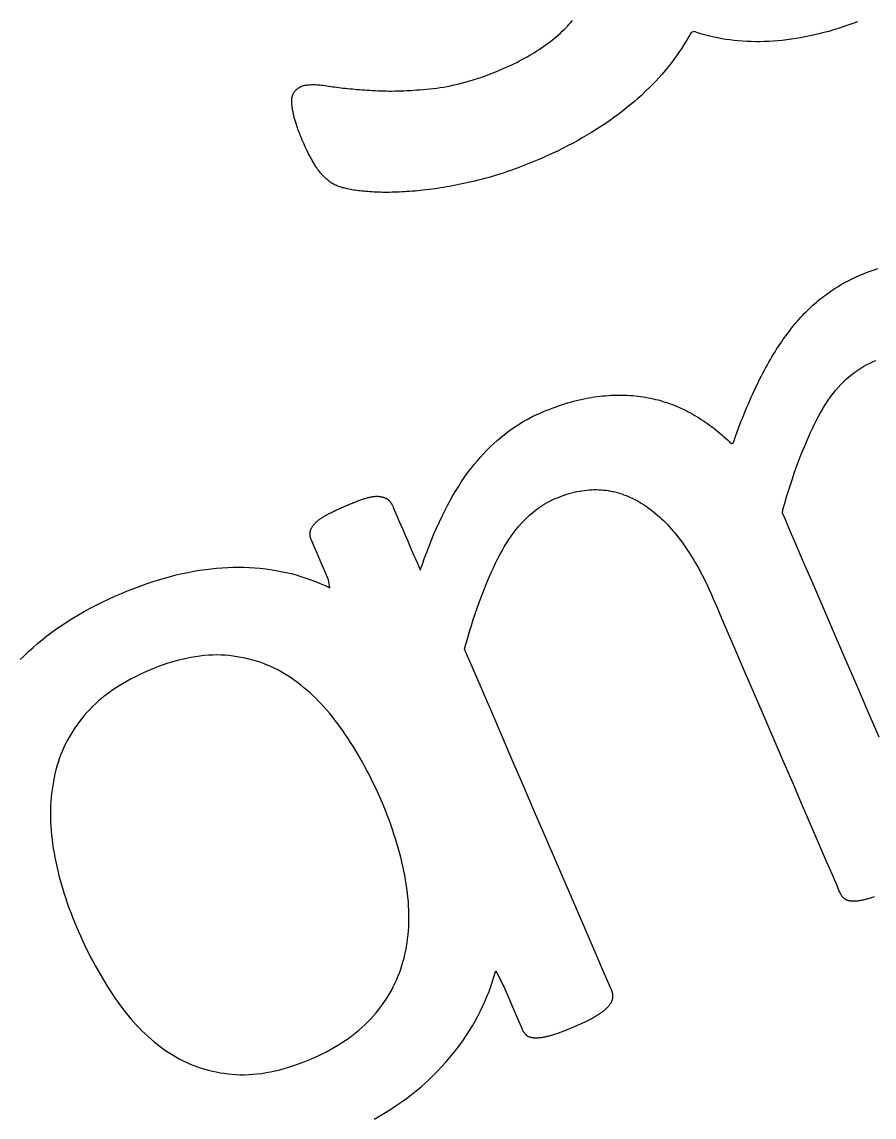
# Model space of a CAD drawing. Header units: millimetres. Extents: x 47 to 159, y 49 to 299.
# Drawn here: x 106.48 to 112.99, y 251.07 to 259.45 of the extents above; entities that cross this region are included whole.
import ezdxf

# ---------------------------------------------------------------- set-up
doc = ezdxf.new("R2010")
doc.units = ezdxf.units.MM

# ---------------------------------------------------------------- blocks, each defined once
blk = doc.blocks.new('angel 01')
for points in [[(-13.4915, 202.2587), (-13.448, 202.2836), (-13.4055, 202.3092), (-13.364, 202.3353), (-13.3235, 202.362), (-13.2839, 202.3893), (-13.2454, 202.4172), (-13.2079, 202.4457), (-13.1713, 202.4747), (-13.1358, 202.5043), (-13.1013, 202.5345), (-13.0677, 202.5653), (-13.0351, 202.5967), (-13.0036, 202.6286), (-12.973, 202.6612), (-12.9434, 202.6941), (-12.9147, 202.7275), (-12.887, 202.7612), (-12.8602, 202.7953), (-12.8344, 202.8298), (-12.8096, 202.8647), (-12.7857, 202.9), (-12.7627, 202.9357), (-12.7407, 202.9717), (-12.7196, 203.0081), (-12.6995, 203.045), (-12.6804, 203.0822), (-12.6622, 203.1198), (-12.6449, 203.1577), (-12.6286, 203.1961), (-12.6132, 203.2349), (-12.5988, 203.274), (-12.5854, 203.3135), (-12.5729, 203.3534), (-12.5613, 203.3937), (-12.5009, 203.2731), (-12.4344, 203.1188), (-12.3876, 203.0101), (-12.3632, 202.9534), (-12.3595, 202.9448), (-12.3579, 202.9414), (-12.3563, 202.9381), (-12.3546, 202.9349), (-12.3529, 202.9318), (-12.3511, 202.9287), (-12.3493, 202.9258), (-12.3474, 202.9229), (-12.3455, 202.9202), (-12.3435, 202.9175), (-12.3415, 202.915), (-12.3394, 202.9125), (-12.3372, 202.9101), (-12.335, 202.9078), (-12.3327, 202.9056), (-12.3304, 202.9035), (-12.328, 202.9015), (-12.3256, 202.8996), (-12.3231, 202.8978), (-12.3206, 202.8961), (-12.3179, 202.8944), (-12.3151, 202.8928), (-12.3122, 202.8913), (-12.3091, 202.89), (-12.306, 202.8887), (-12.3027, 202.8875), (-12.2993, 202.8864), (-12.2957, 202.8854), (-12.2921, 202.8845), (-12.2883, 202.8837), (-12.2844, 202.883), (-12.2804, 202.8824), (-12.2762, 202.8818), (-12.272, 202.8814), (-12.2676, 202.8811), (-12.2631, 202.8808), (-12.2584, 202.8807), (-12.2536, 202.8806), (-12.2488, 202.8807), (-12.2438, 202.8808), (-12.2387, 202.881), (-12.2335, 202.8814), (-12.2281, 202.8818), (-12.2226, 202.8824), (-12.217, 202.8831), (-12.2112, 202.8839), (-12.2053, 202.8848), (-12.1993, 202.8858), (-12.1931, 202.8869), (-12.1869, 202.8881), (-12.1804, 202.8895), (-12.1739, 202.8909), (-12.1672, 202.8925), (-12.1604, 202.8941), (-12.1535, 202.8959), (-12.1465, 202.8978), (-12.1393, 202.8998), (-12.132, 202.9019), (-12.1245, 202.9041), (-12.1169, 202.9065), (-12.1091, 202.9089), (-12.1011, 202.9115), (-12.093, 202.9143), (-12.0847, 202.9171), (-12.0763, 202.9201), (-12.0677, 202.9232), (-12.0589, 202.9264), (-12.05, 202.9297), (-12.0409, 202.9332), (-12.0317, 202.9368), (-12.0223, 202.9405), (-12.0127, 202.9443), (-12.0029, 202.9483), (-11.993, 202.9524), (-11.983, 202.9566), (-11.9727, 202.9609), (-11.9623, 202.9654), (-11.9515, 202.9701), (-11.941, 202.9747), (-11.9308, 202.9793), (-11.9207, 202.9838), (-11.9109, 202.9883), (-11.9013, 202.9927), (-11.8919, 202.9971), (-11.8828, 203.0015), (-11.8738, 203.0058), (-11.8651, 203.0101), (-11.8566, 203.0143), (-11.8484, 203.0185), (-11.8404, 203.0227), (-11.8326, 203.0268), (-11.825, 203.0308), (-11.8176, 203.0348), (-11.8105, 203.0388), (-11.8036, 203.0427), (-11.7969, 203.0466), (-11.7905, 203.0505), (-11.7842, 203.0543), (-11.778, 203.0581), (-11.7721, 203.0619), (-11.7663, 203.0657), (-11.7607, 203.0694), (-11.7553, 203.0731), (-11.7501, 203.0768), (-11.7451, 203.0805), (-11.7402, 203.0841), (-11.7355, 203.0878), (-11.731, 203.0914), (-11.7267, 203.0949), (-11.7225, 203.0985), (-11.7186, 203.102), (-11.7148, 203.1055), (-11.7111, 203.109), (-11.7077, 203.1125), (-11.7045, 203.1159), (-11.7014, 203.1193), (-11.6984, 203.1227), (-11.6955, 203.1261), (-11.6928, 203.1295), (-11.6902, 203.1329), (-11.6878, 203.1362), (-11.6855, 203.1395), (-11.6833, 203.1428), (-11.6812, 203.1461), (-11.6792, 203.1494), (-11.6774, 203.1527), (-11.6757, 203.156), (-11.6742, 203.1592), (-11.6728, 203.1625), (-11.6715, 203.1657), (-11.6703, 203.1689), (-11.6693, 203.1721), (-11.6684, 203.1753), (-11.6676, 203.1785), (-11.6669, 203.1816), (-11.6664, 203.1847), (-11.666, 203.1879), (-11.6656, 203.1911), (-11.6654, 203.1943), (-11.6653, 203.1975), (-11.6654, 203.2008), (-11.6655, 203.204), (-11.6658, 203.2073), (-11.6662, 203.2106), (-11.6667, 203.214), (-11.6673, 203.2173), (-11.668, 203.2207), (-11.6689, 203.2241), (-11.6698, 203.2275), (-11.6709, 203.2309), (-11.6721, 203.2343), (-11.6734, 203.2378), (-11.6748, 203.2413), (-11.6815, 203.2567), (-11.7046, 203.3104), (-11.7427, 203.3988), (-11.7938, 203.5173), (-11.8559, 203.6615), (-11.9272, 203.8269), (-12.0056, 204.009), (-12.0893, 204.2033), (-12.1763, 204.4051), (-12.2646, 204.6102), (-12.3523, 204.8138), (-12.4375, 205.0116), (-12.5183, 205.199), (-12.5926, 205.3715), (-12.6585, 205.5245), (-12.7142, 205.6537), (-12.7576, 205.7545), (-12.7868, 205.8223), (-12.7999, 205.8526), (-12.79, 205.8914), (-12.7761, 205.9398), (-12.762, 205.9872), (-12.7478, 206.0336), (-12.7334, 206.079), (-12.7188, 206.1233), (-12.7041, 206.1665), (-12.6892, 206.2088), (-12.6741, 206.25), (-12.6588, 206.2901), (-12.6433, 206.3293), (-12.6277, 206.3674), (-12.6119, 206.4045), (-12.5959, 206.4405), (-12.5798, 206.4755), (-12.5635, 206.5095), (-12.547, 206.5424), (-12.5303, 206.5743), (-12.5134, 206.6052), (-12.4964, 206.635), (-12.4789, 206.6639), (-12.461, 206.6917), (-12.4427, 206.7185), (-12.424, 206.7443), (-12.4049, 206.7691), (-12.3854, 206.7928), (-12.3655, 206.8156), (-12.3451, 206.8373), (-12.3244, 206.858), (-12.3032, 206.8778), (-12.2817, 206.8964), (-12.2597, 206.9141), (-12.2373, 206.9308), (-12.2145, 206.9465), (-12.1913, 206.9611), (-12.1677, 206.9747), (-12.1436, 206.9874), (-12.1192, 206.999), (-12.0973, 207.0084), (-12.0774, 207.0165), (-12.0576, 207.024), (-12.0379, 207.031), (-12.0184, 207.0374), (-11.9989, 207.0433), (-11.9795, 207.0487), (-11.9603, 207.0535), (-11.9412, 207.0578), (-11.9221, 207.0616), (-11.9032, 207.0648), (-11.8844, 207.0675), (-11.8657, 207.0697), (-11.8471, 207.0714), (-11.8286, 207.0725), (-11.8102, 207.073), (-11.792, 207.0731), (-11.7738, 207.0726), (-11.7557, 207.0716), (-11.7378, 207.07), (-11.7199, 207.068), (-11.7022, 207.0655), (-11.6846, 207.0625), (-11.667, 207.059), (-11.6496, 207.0551), (-11.6323, 207.0507), (-11.615, 207.0458), (-11.5979, 207.0404), (-11.5809, 207.0345), (-11.564, 207.0282), (-11.5472, 207.0214), (-11.5305, 207.0141), (-11.5139, 207.0064), (-11.4974, 206.9981), (-11.481, 206.9894), (-11.4647, 206.9802), (-11.4486, 206.9705), (-11.4325, 206.9604), (-11.4166, 206.9497), (-11.4007, 206.9387), (-11.385, 206.9272), (-11.3694, 206.9154), (-11.354, 206.9031), (-11.3386, 206.8905), (-11.3234, 206.8774), (-11.3083, 206.8639), (-11.2933, 206.8501), (-11.2785, 206.8358), (-11.2637, 206.8211), (-11.2491, 206.806), (-11.2347, 206.7905), (-11.2203, 206.7746), (-11.2061, 206.7583), (-11.192, 206.7416), (-11.178, 206.7245), (-11.1641, 206.707), (-11.1504, 206.689), (-11.1367, 206.6707), (-11.1233, 206.6521), (-11.11, 206.633), (-11.0968, 206.6137), (-11.0838, 206.594), (-11.0709, 206.574), (-11.0582, 206.5537), (-11.0456, 206.533), (-11.0332, 206.5119), (-11.021, 206.4906), (-11.0089, 206.4689), (-10.997, 206.4468), (-10.9852, 206.4245), (-10.9735, 206.4018), (-10.962, 206.3787), (-10.9507, 206.3554), (-10.9395, 206.3316), (-10.9285, 206.3076), (-10.9176, 206.2832), (-10.9091, 206.2636), (-10.8975, 206.2367), (-10.8719, 206.1773), (-10.834, 206.0894), (-10.7855, 205.9768), (-10.728, 205.8434), (-10.6633, 205.6932), (-10.5931, 205.5301), (-10.5189, 205.358), (-10.4426, 205.1809), (-10.3658, 205.0026), (-10.2902, 204.8271), (-10.2175, 204.6583), (-10.1493, 204.5001), (-10.0874, 204.3565), (-10.0335, 204.2313), (-9.9892, 204.1285), (-9.9563, 204.0521), (-9.9364, 204.0058), (-9.9307, 203.9926), (-9.9291, 203.9892), (-9.9276, 203.9859), (-9.9259, 203.9826), (-9.9242, 203.9795), (-9.9225, 203.9764), (-9.9206, 203.9735), (-9.9188, 203.9706), (-9.9169, 203.9678), (-9.9149, 203.9651), (-9.9128, 203.9625), (-9.9108, 203.96), (-9.9086, 203.9576), (-9.9064, 203.9553), (-9.9041, 203.9531), (-9.9018, 203.9509), (-9.8995, 203.9489), (-9.897, 203.947), (-9.8945, 203.9452), (-9.892, 203.9434), (-9.8894, 203.9417), (-9.8866, 203.9401), (-9.8838, 203.9385), (-9.8808, 203.9371), (-9.8777, 203.9358), (-9.8745, 203.9345), (-9.8711, 203.9334), (-9.8677, 203.9324), (-9.8641, 203.9314), (-9.8604, 203.9306), (-9.8565, 203.9298), (-9.8526, 203.9292), (-9.8485, 203.9286), (-9.8443, 203.9281), (-9.8399, 203.9278), (-9.8355, 203.9275), (-9.8309, 203.9273), (-9.8262, 203.9272), (-9.8214, 203.9272), (-9.8164, 203.9273), (-9.8113, 203.9275), (-9.8061, 203.9278), (-9.8007, 203.9283), (-9.7952, 203.9288), (-9.7895, 203.9295), (-9.7837, 203.9303), (-9.7778, 203.9312), (-9.7717, 203.9322), (-9.7655, 203.9333), (-9.7591, 203.9346), (-9.7526, 203.9359), (-9.746, 203.9374), (-9.7392, 203.939), (-9.7323, 203.9407), (-9.7253, 203.9425), (-9.7181, 203.9444), (-9.7108, 203.9464), (-9.7033, 203.9486), (-9.6957, 203.9509), (-9.6879, 203.9533), (-9.68, 203.9557), (-9.672, 203.9584), (-9.6639, 203.9611)], [(-9.6294, 205.179), (-9.7154, 205.3787), (-9.8035, 205.5831), (-9.8917, 205.7877), (-9.978, 205.9881), (-10.0606, 206.1798), (-10.1374, 206.3581), (-10.2066, 206.5187), (-10.2662, 206.657), (-10.3142, 206.7684), (-10.3487, 206.8486), (-10.3678, 206.8929), (-10.3654, 206.9205), (-10.3512, 206.9694), (-10.3368, 207.0174), (-10.3223, 207.0642), (-10.3077, 207.1101), (-10.2929, 207.1549), (-10.278, 207.1986), (-10.2629, 207.2413), (-10.2477, 207.283), (-10.2324, 207.3236), (-10.2169, 207.3631), (-10.2013, 207.4016), (-10.1855, 207.4391), (-10.1696, 207.4755), (-10.1536, 207.5108), (-10.1374, 207.5452), (-10.121, 207.5784), (-10.1045, 207.6106), (-10.0879, 207.6418), (-10.0711, 207.672), (-10.054, 207.701), (-10.0365, 207.7291), (-10.0186, 207.7562), (-10.0002, 207.7823), (-9.9814, 207.8074), (-9.9622, 207.8314), (-9.9426, 207.8545), (-9.9225, 207.8765), (-9.902, 207.8976), (-9.8811, 207.9176), (-9.8598, 207.9366), (-9.838, 207.9546), (-9.8159, 207.9716), (-9.7933, 207.9876), (-9.7703, 208.0026), (-9.7468, 208.0166), (-9.723, 208.0296), (-9.6987, 208.0415), (-9.6751, 208.052), (-9.6552, 208.0603)], [(-16.1986, 205.7729), (-16.1671, 205.8045), (-16.1345, 205.8357), (-16.101, 205.8662), (-16.0664, 205.8962), (-16.0308, 205.9256), (-15.9941, 205.9545), (-15.9565, 205.9828), (-15.9178, 206.0106), (-15.8781, 206.0378), (-15.8374, 206.0644), (-15.7956, 206.0905), (-15.7528, 206.116), (-15.709, 206.141), (-15.6642, 206.1654), (-15.6183, 206.1892), (-15.5714, 206.2125), (-15.5235, 206.2352), (-15.4746, 206.2574), (-15.4255, 206.2786), (-15.3775, 206.2985), (-15.3298, 206.3173), (-15.2824, 206.3351), (-15.2354, 206.3519), (-15.1887, 206.3677), (-15.1423, 206.3824), (-15.0962, 206.396), (-15.0505, 206.4087), (-15.0051, 206.4203), (-14.96, 206.4309), (-14.9153, 206.4404), (-14.8709, 206.4489), (-14.8268, 206.4564), (-14.783, 206.4628), (-14.7396, 206.4682), (-14.6965, 206.4726), (-14.6537, 206.4759), (-14.6112, 206.4782), (-14.5691, 206.4795), (-14.5273, 206.4799), (-14.4858, 206.4792), (-14.4446, 206.4776), (-14.4038, 206.4751), (-14.3633, 206.4716), (-14.3231, 206.4671), (-14.2833, 206.4617), (-14.2438, 206.4554), (-14.2046, 206.4481), (-14.1658, 206.4398), (-14.1273, 206.4306), (-14.0892, 206.4204), (-14.0513, 206.4092), (-14.0139, 206.3971), (-13.9767, 206.3841), (-13.9399, 206.3701), (-13.9034, 206.3551), (-13.8672, 206.3392), (-13.8314, 206.3224), (-13.8407, 206.3828), (-13.9044, 206.5308), (-13.9482, 206.6323), (-13.969, 206.6808), (-13.9714, 206.6864), (-13.9728, 206.6898), (-13.9741, 206.6932), (-13.9753, 206.6966), (-13.9764, 206.7), (-13.9774, 206.7033), (-13.9784, 206.7066), (-13.9792, 206.7099), (-13.9799, 206.7131), (-13.9806, 206.7164), (-13.9811, 206.7196), (-13.9816, 206.7227), (-13.982, 206.7259), (-13.9822, 206.729), (-13.9824, 206.7321), (-13.9825, 206.7351), (-13.9825, 206.7381), (-13.9824, 206.7412), (-13.9822, 206.7441), (-13.9819, 206.7471), (-13.9815, 206.7501), (-13.9809, 206.7531), (-13.9802, 206.7562), (-13.9793, 206.7593), (-13.9783, 206.7625), (-13.9771, 206.7657), (-13.9758, 206.7689), (-13.9744, 206.7721), (-13.9728, 206.7754), (-13.971, 206.7788), (-13.9691, 206.7821), (-13.9671, 206.7855), (-13.9649, 206.7889), (-13.9625, 206.7924), (-13.96, 206.7959), (-13.9574, 206.7994), (-13.9546, 206.803), (-13.9517, 206.8066), (-13.9486, 206.8102), (-13.9454, 206.8138), (-13.942, 206.8175), (-13.9385, 206.8211), (-13.9349, 206.8247), (-13.9311, 206.8282), (-13.9272, 206.8318), (-13.9231, 206.8353), (-13.9189, 206.8388), (-13.9145, 206.8423), (-13.91, 206.8457), (-13.9054, 206.8491), (-13.9006, 206.8526), (-13.8956, 206.8559), (-13.8905, 206.8593), (-13.8853, 206.8626), (-13.8799, 206.866), (-13.8744, 206.8692), (-13.8687, 206.8725), (-13.8629, 206.8758), (-13.8569, 206.8792), (-13.8507, 206.8826), (-13.8443, 206.886), (-13.8376, 206.8895), (-13.8307, 206.8931), (-13.8236, 206.8967), (-13.8163, 206.9003), (-13.8087, 206.904), (-13.8009, 206.9078), (-13.7929, 206.9116), (-13.7847, 206.9155), (-13.7763, 206.9194), (-13.7676, 206.9234), (-13.7588, 206.9274), (-13.7497, 206.9315), (-13.7404, 206.9356), (-13.7308, 206.9398), (-13.7211, 206.9441), (-13.7113, 206.9483), (-13.7018, 206.9523), (-13.6925, 206.9563), (-13.6834, 206.9601), (-13.6745, 206.9638), (-13.6656, 206.9674), (-13.657, 206.9709), (-13.6485, 206.9743), (-13.6401, 206.9776), (-13.632, 206.9807), (-13.6239, 206.9838), (-13.6161, 206.9867), (-13.6083, 206.9896), (-13.6008, 206.9923), (-13.5934, 206.9949), (-13.5861, 206.9974), (-13.579, 206.9998), (-13.5721, 207.0021), (-13.5653, 207.0043), (-13.5586, 207.0064), (-13.5521, 207.0084), (-13.5458, 207.0102), (-13.5395, 207.012), (-13.5334, 207.0136), (-13.5273, 207.015), (-13.5214, 207.0163), (-13.5156, 207.0175), (-13.5099, 207.0186), (-13.5044, 207.0195), (-13.4989, 207.0203), (-13.4936, 207.0209), (-13.4884, 207.0214), (-13.4833, 207.0218), (-13.4784, 207.022), (-13.4735, 207.0221), (-13.4688, 207.0221), (-13.4641, 207.0219), (-13.4597, 207.0216), (-13.4553, 207.0212), (-13.451, 207.0207), (-13.4469, 207.0202), (-13.4428, 207.0195), (-13.4388, 207.0188), (-13.4349, 207.0181), (-13.4311, 207.0172), (-13.4274, 207.0163), (-13.4238, 207.0153), (-13.4203, 207.0143), (-13.4169, 207.0132), (-13.4136, 207.012), (-13.4103, 207.0107), (-13.4072, 207.0094), (-13.4041, 207.008), (-13.4012, 207.0066), (-13.3983, 207.0051), (-13.3955, 207.0035), (-13.3928, 207.0018), (-13.3902, 207.0001), (-13.3877, 206.9983), (-13.3852, 206.9965), (-13.3828, 206.9945), (-13.3805, 206.9924), (-13.3782, 206.9903), (-13.3759, 206.988), (-13.3737, 206.9857), (-13.3716, 206.9833), (-13.3695, 206.9808), (-13.3675, 206.9782), (-13.3655, 206.9755), (-13.3636, 206.9727), (-13.3617, 206.9698), (-13.3599, 206.9669), (-13.3581, 206.9638), (-13.3565, 206.9606), (-13.3548, 206.9574), (-13.3532, 206.9541), (-13.3517, 206.9506), (-13.35, 206.9467), (-13.3452, 206.9356), (-13.3376, 206.9179), (-13.3276, 206.8948), (-13.3156, 206.8668), (-13.3019, 206.835), (-13.2869, 206.8002), (-13.2709, 206.7632), (-13.2544, 206.7248), (-13.2377, 206.686), (-13.2212, 206.6476), (-13.2051, 206.6104), (-13.19, 206.5753), (-13.1762, 206.5432), (-13.164, 206.5148), (-13.1537, 206.4911), (-13.1459, 206.4729), (-13.1408, 206.4611), (-13.1388, 206.4565), (-13.1231, 206.5025), (-13.1055, 206.5522), (-13.0875, 206.6009), (-13.0692, 206.6484), (-13.0505, 206.6949), (-13.0315, 206.7402), (-13.0122, 206.7845), (-12.9925, 206.8278), (-12.9725, 206.8699), (-12.9521, 206.9109), (-12.9314, 206.9509), (-12.9103, 206.9898), (-12.8889, 207.0276), (-12.8671, 207.0644), (-12.845, 207.1), (-12.8225, 207.1346), (-12.7997, 207.1681), (-12.7766, 207.2005), (-12.7531, 207.2318), (-12.7292, 207.2621), (-12.705, 207.2916), (-12.6803, 207.3201), (-12.6552, 207.3477), (-12.6297, 207.3745), (-12.6038, 207.4004), (-12.5774, 207.4254), (-12.5506, 207.4495), (-12.5234, 207.4727), (-12.4957, 207.4951), (-12.4677, 207.5165), (-12.4392, 207.5371), (-12.4103, 207.5568), (-12.3809, 207.5756), (-12.3512, 207.5935), (-12.321, 207.6105), (-12.2904, 207.6267), (-12.2594, 207.6419), (-12.2279, 207.6563), (-12.2017, 207.6675), (-12.1775, 207.6775), (-12.1534, 207.6871), (-12.1295, 207.6963), (-12.1057, 207.705), (-12.082, 207.7134), (-12.0585, 207.7213), (-12.0351, 207.7289), (-12.0118, 207.736), (-11.9887, 207.7427), (-11.9657, 207.749), (-11.9429, 207.7549), (-11.9202, 207.7604), (-11.8976, 207.7655), (-11.8751, 207.7701), (-11.8528, 207.7744), (-11.8306, 207.7782), (-11.8086, 207.7817), (-11.7867, 207.7847), (-11.7649, 207.7873), (-11.7432, 207.7896), (-11.7217, 207.7916), (-11.7004, 207.7932), (-11.6791, 207.7944), (-11.658, 207.7954), (-11.637, 207.7959), (-11.6162, 207.7962), (-11.5955, 207.796), (-11.5749, 207.7956), (-11.5545, 207.7948), (-11.5342, 207.7937), (-11.514, 207.7922), (-11.494, 207.7904), (-11.4741, 207.7882), (-11.4544, 207.7857), (-11.4348, 207.7828), (-11.4153, 207.7796), (-11.396, 207.7761), (-11.3768, 207.7722), (-11.3577, 207.7681), (-11.3388, 207.7636), (-11.32, 207.7588), (-11.3014, 207.7537), (-11.2829, 207.7483), (-11.2646, 207.7426), (-11.2463, 207.7366), (-11.2283, 207.7303), (-11.2103, 207.7237), (-11.1925, 207.7168), (-11.1749, 207.7096), (-11.1574, 207.7021), (-11.14, 207.6943), (-11.1227, 207.6861), (-11.1057, 207.6777), (-11.0887, 207.669), (-11.0719, 207.66), (-11.0552, 207.6506), (-11.0387, 207.641), (-11.0222, 207.6311), (-11.0059, 207.621), (-10.9897, 207.6106), (-10.9736, 207.6), (-10.9576, 207.5891), (-10.9417, 207.5779), (-10.9259, 207.5666), (-10.9103, 207.5549), (-10.8947, 207.5431), (-10.8793, 207.5309), (-10.8639, 207.5186), (-10.8487, 207.5059), (-10.8336, 207.493), (-10.8186, 207.4799), (-10.8036, 207.4665), (-10.7888, 207.4529), (-10.7742, 207.439), (-10.7596, 207.4249), (-10.7467, 207.4281), (-10.7363, 207.4575), (-10.7258, 207.4865), (-10.7153, 207.5152), (-10.7047, 207.5434), (-10.6941, 207.5713), (-10.6834, 207.5988), (-10.6727, 207.6259), (-10.6619, 207.6526), (-10.6511, 207.6789), (-10.6403, 207.7049), (-10.6294, 207.7304), (-10.6185, 207.7556), (-10.6075, 207.7804), (-10.5965, 207.8047), (-10.5855, 207.8287), (-10.5744, 207.8524), (-10.5633, 207.8756), (-10.5521, 207.8984), (-10.5409, 207.9209), (-10.5295, 207.943), (-10.5181, 207.9648), (-10.5067, 207.9863), (-10.4952, 208.0075), (-10.4837, 208.0283), (-10.4721, 208.0488), (-10.4604, 208.069), (-10.4487, 208.0888), (-10.4369, 208.1083), (-10.4251, 208.1275), (-10.4132, 208.1464), (-10.4012, 208.1649), (-10.3892, 208.1831), (-10.3772, 208.201), (-10.3651, 208.2186), (-10.3529, 208.2358), (-10.3407, 208.2527), (-10.3284, 208.2693), (-10.316, 208.2855), (-10.3036, 208.3015), (-10.2911, 208.3172), (-10.2785, 208.3326), (-10.2658, 208.3477), (-10.2531, 208.3625), (-10.2404, 208.3771), (-10.2275, 208.3914), (-10.2146, 208.4053), (-10.2016, 208.419), (-10.1886, 208.4325), (-10.1755, 208.4456), (-10.1623, 208.4585), (-10.1491, 208.471), (-10.1357, 208.4833), (-10.1224, 208.4953), (-10.1089, 208.5071), (-10.0954, 208.5185), (-10.0818, 208.5297), (-10.0681, 208.5406), (-10.0544, 208.5513), (-10.0406, 208.5617), (-10.0267, 208.5719), (-10.0126, 208.5819), (-9.9985, 208.5917), (-9.9842, 208.6013), (-9.9699, 208.6107), (-9.9554, 208.6199), (-9.9409, 208.6289), (-9.9262, 208.6376), (-9.9114, 208.6462), (-9.8965, 208.6545), (-9.8815, 208.6626), (-9.8664, 208.6705), (-9.8512, 208.6782), (-9.8359, 208.6857), (-9.8205, 208.693), (-9.805, 208.7), (-9.7881, 208.7075), (-9.7504, 208.7232), (-9.7131, 208.738), (-9.6761, 208.7518), (-9.6394, 208.7647)], [(-9.7938, 210.6514), (-9.831, 210.6376), (-9.868, 210.6244), (-9.9049, 210.6118), (-9.9416, 210.6), (-9.9782, 210.5888), (-10.0147, 210.5782), (-10.051, 210.5683), (-10.0871, 210.5591), (-10.1231, 210.5505), (-10.1589, 210.5426), (-10.1946, 210.5354), (-10.2301, 210.5288), (-10.2655, 210.5229), (-10.3007, 210.5176), (-10.3357, 210.5131), (-10.3706, 210.5091), (-10.4054, 210.5058), (-10.4399, 210.5031), (-10.4741, 210.5011), (-10.5081, 210.4997), (-10.5418, 210.499), (-10.5753, 210.4989), (-10.6084, 210.4995), (-10.6413, 210.5008), (-10.674, 210.5027), (-10.7063, 210.5052), (-10.7384, 210.5084), (-10.7702, 210.5123), (-10.8017, 210.5168), (-10.833, 210.5219), (-10.864, 210.5277), (-10.8947, 210.5342), (-10.9251, 210.5413), (-10.9553, 210.549), (-10.9852, 210.5574), (-11.0148, 210.5664), (-11.0442, 210.5761), (-11.0681, 210.5699), (-11.0847, 210.5395), (-11.102, 210.5094), (-11.12, 210.4796), (-11.1387, 210.45), (-11.1581, 210.4208), (-11.1782, 210.3918), (-11.199, 210.3631), (-11.2205, 210.3346), (-11.2427, 210.3065), (-11.2655, 210.2786), (-11.2891, 210.251), (-11.3134, 210.2237), (-11.3384, 210.1966), (-11.3641, 210.1699), (-11.3905, 210.1434), (-11.4176, 210.1172), (-11.4454, 210.0912), (-11.4739, 210.0656), (-11.5031, 210.0402), (-11.533, 210.0151), (-11.5636, 209.9904), (-11.5947, 209.966), (-11.6263, 209.9419), (-11.6586, 209.9183), (-11.6914, 209.8949), (-11.7248, 209.872), (-11.7588, 209.8494), (-11.7934, 209.8272), (-11.8285, 209.8054), (-11.8642, 209.7839), (-11.9005, 209.7628), (-11.9374, 209.742), (-11.9748, 209.7216), (-12.0129, 209.7016), (-12.0515, 209.6819), (-12.0906, 209.6626), (-12.1304, 209.6437), (-12.1707, 209.6251), (-12.2116, 209.6069), (-12.2442, 209.5929), (-12.2697, 209.5821), (-12.2951, 209.5717), (-12.3206, 209.5615), (-12.3459, 209.5515), (-12.3713, 209.5418), (-12.3966, 209.5324), (-12.4218, 209.5232), (-12.4471, 209.5143), (-12.4723, 209.5056), (-12.4974, 209.4972), (-12.5226, 209.4891), (-12.5476, 209.4812), (-12.5727, 209.4735), (-12.5977, 209.4661), (-12.6226, 209.459), (-12.6476, 209.4521), (-12.6725, 209.4455), (-12.6973, 209.4391), (-12.7221, 209.433), (-12.7469, 209.4272), (-12.7715, 209.4215), (-12.7958, 209.4161), (-12.82, 209.4109), (-12.844, 209.4059), (-12.8677, 209.4011), (-12.8913, 209.3966), (-12.9147, 209.3922), (-12.9378, 209.3881), (-12.9608, 209.3842), (-12.9835, 209.3804), (-13.0061, 209.3769), (-13.0284, 209.3737), (-13.0506, 209.3706), (-13.0725, 209.3677), (-13.0943, 209.3651), (-13.1158, 209.3627), (-13.1371, 209.3605), (-13.1583, 209.3585), (-13.1792, 209.3567), (-13.1999, 209.355), (-13.2204, 209.3534), (-13.2405, 209.3521), (-13.2604, 209.3508), (-13.28, 209.3498), (-13.2994, 209.3489), (-13.3184, 209.3481), (-13.3372, 209.3475), (-13.3557, 209.3471), (-13.3739, 209.3468), (-13.3919, 209.3467), (-13.4096, 209.3467), (-13.427, 209.3469), (-13.4441, 209.3472), (-13.461, 209.3477), (-13.4776, 209.3483), (-13.4939, 209.3491), (-13.51, 209.3501), (-13.5258, 209.3512), (-13.5412, 209.3523), (-13.5563, 209.3535), (-13.5709, 209.3549), (-13.5852, 209.3563), (-13.5991, 209.3578), (-13.6127, 209.3594), (-13.6258, 209.3611), (-13.6386, 209.3628), (-13.6509, 209.3647), (-13.6629, 209.3666), (-13.6746, 209.3687), (-13.6858, 209.3708), (-13.6967, 209.373), (-13.7071, 209.3753), (-13.7172, 209.3776), (-13.7269, 209.3801), (-13.7362, 209.3826), (-13.7452, 209.3853), (-13.7537, 209.388), (-13.7619, 209.3908), (-13.77, 209.3938), (-13.778, 209.3972), (-13.7859, 209.4008), (-13.7938, 209.4047), (-13.8016, 209.4089), (-13.8093, 209.4134), (-13.817, 209.4182), (-13.8246, 209.4233), (-13.8321, 209.4286), (-13.8395, 209.4343), (-13.8469, 209.4402), (-13.8542, 209.4464), (-13.8615, 209.4529), (-13.8686, 209.4597), (-13.8757, 209.4668), (-13.8828, 209.4742), (-13.8897, 209.4819), (-13.8966, 209.4898), (-13.9034, 209.498), (-13.9102, 209.5066), (-13.917, 209.5156), (-13.9238, 209.525), (-13.9307, 209.5348), (-13.9375, 209.545), (-13.9444, 209.5557), (-13.9513, 209.5667), (-13.9582, 209.5782), (-13.9651, 209.59), (-13.972, 209.6023), (-13.979, 209.615), (-13.9859, 209.6281), (-13.9929, 209.6416), (-13.9999, 209.6555), (-14.0069, 209.6699), (-14.0139, 209.6846), (-14.021, 209.6998), (-14.028, 209.7154), (-14.0351, 209.7314), (-14.0413, 209.7457), (-14.0456, 209.7556), (-14.0497, 209.7655), (-14.0537, 209.7752), (-14.0575, 209.7847), (-14.0613, 209.7942), (-14.0649, 209.8034), (-14.0684, 209.8126), (-14.0718, 209.8216), (-14.075, 209.8304), (-14.0782, 209.8392), (-14.0812, 209.8478), (-14.084, 209.8562), (-14.0868, 209.8645), (-14.0894, 209.8727), (-14.0919, 209.8807), (-14.0943, 209.8886), (-14.0965, 209.8963), (-14.0987, 209.9039), (-14.1007, 209.9114), (-14.1026, 209.9187), (-14.1044, 209.9259), (-14.1061, 209.933), (-14.1077, 209.94), (-14.1093, 209.9468), (-14.1107, 209.9535), (-14.1121, 209.9601), (-14.1134, 209.9665), (-14.1146, 209.9729), (-14.1157, 209.9791), (-14.1167, 209.9852), (-14.1177, 209.9911), (-14.1185, 209.997), (-14.1193, 210.0027), (-14.12, 210.0083), (-14.1206, 210.0138), (-14.1211, 210.0191), (-14.1215, 210.0243), (-14.1219, 210.0294), (-14.1221, 210.0344), (-14.1223, 210.0392), (-14.1223, 210.044), (-14.1222, 210.0487), (-14.122, 210.0533), (-14.1217, 210.0578), (-14.1212, 210.0621), (-14.1207, 210.0665), (-14.12, 210.0707), (-14.1192, 210.0748), (-14.1182, 210.0788), (-14.1172, 210.0827), (-14.116, 210.0866), (-14.1147, 210.0903), (-14.1133, 210.094), (-14.1118, 210.0976), (-14.1101, 210.1011), (-14.1083, 210.1045), (-14.1065, 210.1078), (-14.1044, 210.111), (-14.1023, 210.1141), (-14.1001, 210.1171), (-14.0977, 210.12), (-14.0953, 210.1229), (-14.0929, 210.1256), (-14.0903, 210.1283), (-14.0877, 210.131), (-14.0849, 210.1335), (-14.0821, 210.136), (-14.0792, 210.1384), (-14.0763, 210.1407), (-14.0732, 210.143), (-14.0701, 210.1452), (-14.0669, 210.1473), (-14.0636, 210.1493), (-14.0602, 210.1512), (-14.0568, 210.1531), (-14.0533, 210.1549), (-14.0496, 210.1566), (-14.0456, 210.1584), (-14.0394, 210.1608), (-14.0328, 210.1629), (-14.0258, 210.1647), (-14.0183, 210.1663), (-14.0104, 210.1677), (-14.002, 210.1688), (-13.9932, 210.1697), (-13.984, 210.1703), (-13.9743, 210.1707), (-13.9641, 210.1709), (-13.9536, 210.1708), (-13.9425, 210.1705), (-13.931, 210.1699), (-13.9191, 210.1691), (-13.9068, 210.1681), (-13.8939, 210.1668), (-13.8807, 210.1653), (-13.867, 210.1635), (-13.8528, 210.1615), (-13.8383, 210.1593), (-13.8234, 210.157), (-13.8083, 210.1548), (-13.7928, 210.1527), (-13.7771, 210.1506), (-13.761, 210.1486), (-13.7446, 210.1467), (-13.728, 210.1448), (-13.711, 210.1429), (-13.6937, 210.1411), (-13.6762, 210.1393), (-13.6583, 210.1376), (-13.6401, 210.136), (-13.6217, 210.1344), (-13.6029, 210.1328), (-13.5838, 210.1313), (-13.5645, 210.1299), (-13.5448, 210.1285), (-13.5248, 210.1271), (-13.5046, 210.1258), (-13.484, 210.1246), (-13.4631, 210.1237), (-13.4419, 210.1229), (-13.4205, 210.1224), (-13.3988, 210.122), (-13.3768, 210.1219), (-13.3545, 210.1219), (-13.3319, 210.1222), (-13.3091, 210.1226), (-13.286, 210.1233), (-13.2626, 210.1242), (-13.2389, 210.1252), (-13.2149, 210.1265), (-13.1906, 210.1279), (-13.1661, 210.1296), (-13.1413, 210.1314), (-13.1161, 210.1335), (-13.0907, 210.1357), (-13.0651, 210.1382), (-13.0391, 210.1409), (-13.013, 210.1442), (-12.9866, 210.148), (-12.9601, 210.1522), (-12.9334, 210.1571), (-12.9065, 210.1624), (-12.8793, 210.1682), (-12.852, 210.1746), (-12.8245, 210.1814), (-12.7968, 210.1888), (-12.7689, 210.1967), (-12.7408, 210.2051), (-12.7125, 210.2141), (-12.684, 210.2235), (-12.6553, 210.2335), (-12.6264, 210.244), (-12.5973, 210.255), (-12.568, 210.2665), (-12.5386, 210.2786), (-12.5091, 210.2911), (-12.487, 210.3008), (-12.4652, 210.3106), (-12.4437, 210.3206), (-12.4225, 210.3307), (-12.4016, 210.341), (-12.3811, 210.3515), (-12.3609, 210.3621), (-12.341, 210.3729), (-12.3215, 210.3838), (-12.3022, 210.3948), (-12.2833, 210.406), (-12.2647, 210.4174), (-12.2464, 210.4289), (-12.2285, 210.4405), (-12.2109, 210.4524), (-12.1936, 210.4643), (-12.1766, 210.4764), (-12.1599, 210.4887), (-12.1436, 210.5011), (-12.1276, 210.5137), (-12.1119, 210.5264), (-12.0966, 210.5392), (-12.0816, 210.5521), (-12.067, 210.5652), (-12.0527, 210.5784), (-12.0388, 210.5917), (-12.0252, 210.6051), (-12.0119, 210.6187), (-11.999, 210.6324), (-11.9864, 210.6462), (-11.9742, 210.6601)]]:
    blk.add_lwpolyline(points)
blk.add_lwpolyline([(-13.4368, 204.6934), (-13.4519, 204.7278), (-13.4671, 204.7617), (-13.4827, 204.7953), (-13.4985, 204.8285), (-13.5146, 204.8614), (-13.531, 204.8938), (-13.5477, 204.9259), (-13.5646, 204.9577), (-13.5818, 204.989), (-13.5992, 205.02), (-13.617, 205.0506), (-13.635, 205.0808), (-13.6533, 205.1107), (-13.6719, 205.1401), (-13.6907, 205.1692), (-13.7099, 205.198), (-13.7293, 205.2263), (-13.7489, 205.2543), (-13.7689, 205.2817), (-13.7892, 205.3084), (-13.8097, 205.3345), (-13.8305, 205.3599), (-13.8516, 205.3848), (-13.8731, 205.409), (-13.8947, 205.4325), (-13.9167, 205.4554), (-13.939, 205.4777), (-13.9616, 205.4994), (-13.9844, 205.5204), (-14.0076, 205.5407), (-14.031, 205.5605), (-14.0547, 205.5796), (-14.0787, 205.5981), (-14.103, 205.6159), (-14.1276, 205.6331), (-14.1525, 205.6496), (-14.1778, 205.6653), (-14.2034, 205.6801), (-14.2294, 205.6942), (-14.2558, 205.7075), (-14.2825, 205.7199), (-14.3096, 205.7315), (-14.337, 205.7424), (-14.3648, 205.7524), (-14.3929, 205.7616), (-14.4214, 205.77), (-14.4503, 205.7776), (-14.4795, 205.7844), (-14.5091, 205.7904), (-14.5391, 205.7956), (-14.5694, 205.7999), (-14.6001, 205.8035), (-14.6312, 205.8062), (-14.6625, 205.8079), (-14.6943, 205.8085), (-14.7265, 205.8081), (-14.759, 205.8065), (-14.7919, 205.804), (-14.8252, 205.8003), (-14.8588, 205.7956), (-14.8929, 205.7898), (-14.9273, 205.7829), (-14.962, 205.775), (-14.9972, 205.766), (-15.0327, 205.7559), (-15.0686, 205.7448), (-15.1049, 205.7326), (-15.1416, 205.7193), (-15.1786, 205.7049), (-15.216, 205.6895), (-15.2513, 205.6741), (-15.2851, 205.6585), (-15.318, 205.6424), (-15.35, 205.6259), (-15.3812, 205.609), (-15.4116, 205.5915), (-15.441, 205.5737), (-15.4697, 205.5553), (-15.4974, 205.5365), (-15.5243, 205.5172), (-15.5504, 205.4975), (-15.5755, 205.4773), (-15.5999, 205.4567), (-15.6233, 205.4356), (-15.646, 205.414), (-15.6677, 205.392), (-15.6886, 205.3695), (-15.7086, 205.3465), (-15.7279, 205.3232), (-15.7463, 205.2995), (-15.764, 205.2754), (-15.781, 205.251), (-15.7972, 205.2262), (-15.8127, 205.2011), (-15.8274, 205.1755), (-15.8414, 205.1497), (-15.8546, 205.1234), (-15.8671, 205.0968), (-15.8788, 205.0698), (-15.8898, 205.0425), (-15.9, 205.0148), (-15.9094, 204.9867), (-15.9182, 204.9583), (-15.9261, 204.9295), (-15.9334, 204.9004), (-15.9398, 204.8709), (-15.9456, 204.8412), (-15.9507, 204.8112), (-15.9551, 204.7809), (-15.9589, 204.7503), (-15.962, 204.7195), (-15.9644, 204.6884), (-15.9661, 204.6571), (-15.9671, 204.6255), (-15.9675, 204.5936), (-15.9671, 204.5615), (-15.9662, 204.5291), (-15.9645, 204.4964), (-15.9621, 204.4634), (-15.9591, 204.4302), (-15.9554, 204.3968), (-15.951, 204.363), (-15.9459, 204.329), (-15.9402, 204.2948), (-15.9339, 204.2605), (-15.927, 204.226), (-15.9196, 204.1914), (-15.9115, 204.1567), (-15.9029, 204.1218), (-15.8936, 204.0869), (-15.8838, 204.0518), (-15.8734, 204.0165), (-15.8624, 203.9811), (-15.8508, 203.9456), (-15.8386, 203.91), (-15.8259, 203.8743), (-15.8125, 203.8384), (-15.7986, 203.8023), (-15.7841, 203.7662), (-15.769, 203.7299), (-15.7536, 203.6943), (-15.7383, 203.6597), (-15.7227, 203.6255), (-15.7068, 203.5917), (-15.6907, 203.5583), (-15.6743, 203.5253), (-15.6577, 203.4927), (-15.6408, 203.4605), (-15.6236, 203.4287), (-15.6062, 203.3973), (-15.5885, 203.3663), (-15.5705, 203.3357), (-15.5523, 203.3055), (-15.5338, 203.2758), (-15.515, 203.2464), (-15.496, 203.2174), (-15.4767, 203.1888), (-15.4572, 203.1606), (-15.4374, 203.1329), (-15.4173, 203.1059), (-15.3968, 203.0795), (-15.3761, 203.0538), (-15.3551, 203.0288), (-15.3338, 203.0044), (-15.3122, 202.9806), (-15.2903, 202.9575), (-15.2681, 202.9351), (-15.2456, 202.9133), (-15.2228, 202.8922), (-15.1997, 202.8717), (-15.1763, 202.8519), (-15.1526, 202.8328), (-15.1286, 202.8143), (-15.1044, 202.7965), (-15.0798, 202.7793), (-15.0549, 202.7628), (-15.0297, 202.747), (-15.0041, 202.732), (-14.9782, 202.7178), (-14.9519, 202.7044), (-14.9253, 202.6917), (-14.8983, 202.6799), (-14.871, 202.6689), (-14.8433, 202.6586), (-14.8153, 202.6492), (-14.7869, 202.6405), (-14.7582, 202.6326), (-14.7291, 202.6256), (-14.6997, 202.6193), (-14.6699, 202.6138), (-14.6397, 202.609), (-14.6092, 202.6051), (-14.5783, 202.602), (-14.5471, 202.5997), (-14.5155, 202.5986), (-14.4836, 202.5985), (-14.4512, 202.5995), (-14.4185, 202.6015), (-14.3854, 202.6047), (-14.3519, 202.6089), (-14.3181, 202.6141), (-14.2839, 202.6204), (-14.2493, 202.6278), (-14.2143, 202.6363), (-14.179, 202.6458), (-14.1433, 202.6564), (-14.1072, 202.6681), (-14.0707, 202.6809), (-14.0338, 202.6947), (-13.9966, 202.7096), (-13.9599, 202.7252), (-13.9261, 202.7404), (-13.8932, 202.756), (-13.8611, 202.7721), (-13.8298, 202.7887), (-13.7993, 202.8058), (-13.7697, 202.8233), (-13.7409, 202.8413), (-13.7128, 202.8599), (-13.6856, 202.8788), (-13.6592, 202.8983), (-13.6337, 202.9182), (-13.6089, 202.9387), (-13.585, 202.9595), (-13.5619, 202.9809), (-13.5396, 203.0028), (-13.5181, 203.0251), (-13.4974, 203.0479), (-13.4776, 203.0712), (-13.4585, 203.0948), (-13.4401, 203.1187), (-13.4225, 203.143), (-13.4057, 203.1676), (-13.3897, 203.1926), (-13.3744, 203.2179), (-13.3599, 203.2436), (-13.3461, 203.2696), (-13.3331, 203.2959), (-13.3209, 203.3226), (-13.3094, 203.3496), (-13.2987, 203.377), (-13.2887, 203.4047), (-13.2795, 203.4327), (-13.2711, 203.4611), (-13.2634, 203.4899), (-13.2565, 203.5189), (-13.2502, 203.5483), (-13.2447, 203.578), (-13.2399, 203.608), (-13.2357, 203.6382), (-13.2323, 203.6687), (-13.2296, 203.6994), (-13.2275, 203.7305), (-13.2262, 203.7618), (-13.2256, 203.7933), (-13.2256, 203.8252), (-13.2264, 203.8573), (-13.2279, 203.8897), (-13.23, 203.9224), (-13.2329, 203.9554), (-13.2364, 203.9886), (-13.2407, 204.0221), (-13.2457, 204.0558), (-13.2513, 204.0899), (-13.2575, 204.1241), (-13.2643, 204.1584), (-13.2717, 204.193), (-13.2797, 204.2276), (-13.2883, 204.2625), (-13.2975, 204.2975), (-13.3072, 204.3327), (-13.3175, 204.368), (-13.3285, 204.4035), (-13.34, 204.4392), (-13.352, 204.475), (-13.3647, 204.511), (-13.378, 204.5472), (-13.3918, 204.5835), (-13.4062, 204.62), (-13.4212, 204.6566)], close=True)

msp = doc.modelspace()

# ---------------------------------------------------------------- block references
msp.add_blockref('angel 01', (122.6612, 48.8006))

doc.saveas('drawing.dxf')
